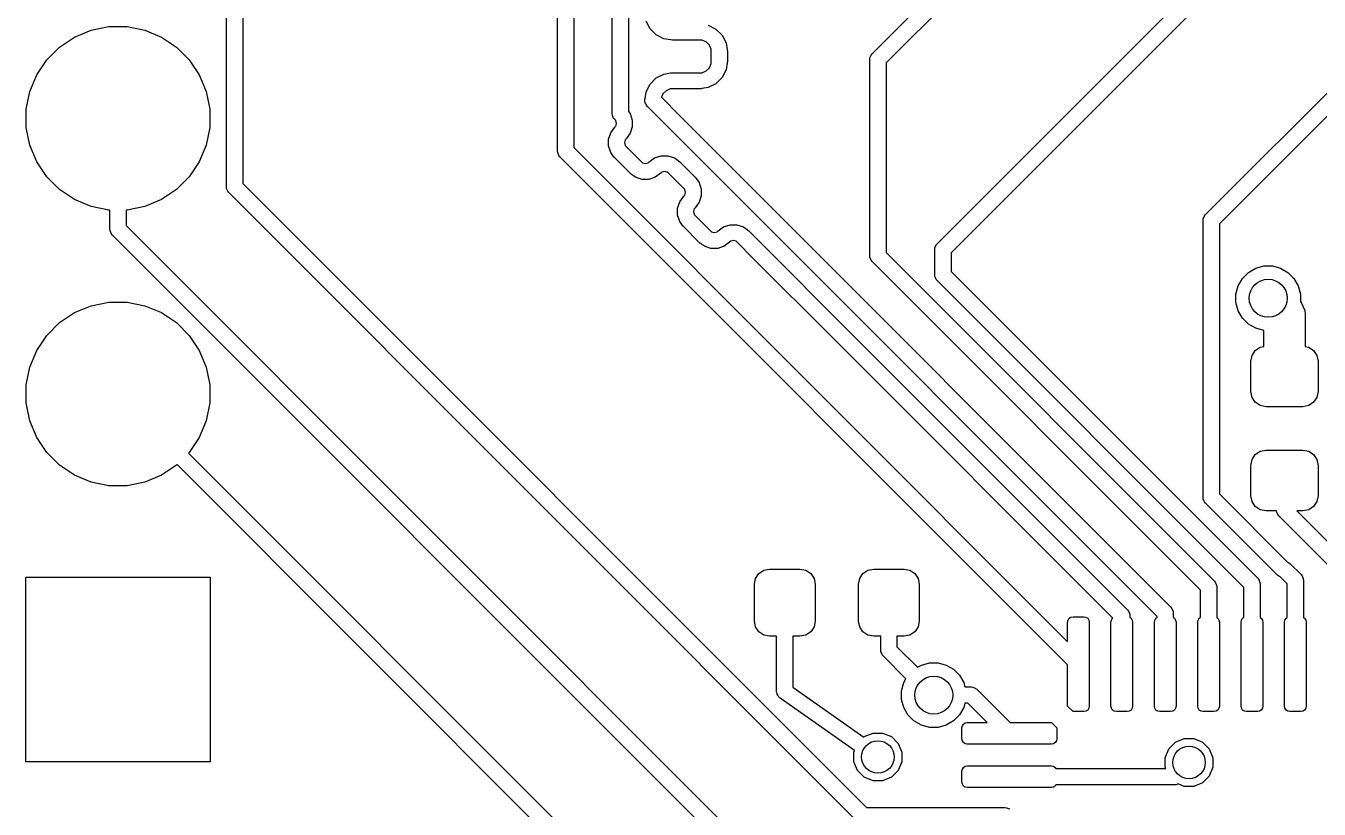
# Model space of a CAD drawing. Header units: inches. Extents: x 5.12 to 6.12, y -4.12 to -1.79.
# Drawn here: x 5.1426 to 5.6122, y -2.8609 to -2.5767 of the extents above; entities that cross this region are included whole.
import ezdxf

# ---------------------------------------------------------------- set-up
doc = ezdxf.new("R2010")
doc.units = ezdxf.units.IN
doc.header["$MEASUREMENT"] = 0
doc.layers.add('F.Cu', color=13, linetype='CONTINUOUS', true_color=0xc83434)

msp = doc.modelspace()

# ---------------------------------------------------------------- linework, layer by layer
at = {"layer": 'F.Cu', "linetype": 'CONTINUOUS'}
for p, q in [((5.34158, -2.34114), (5.34158, -2.62089)), ((5.33568, -2.62211), (5.33568, -2.34705)), ((5.47355, -2.65575), (5.64087, -2.48842)), ((5.64418, -2.49346), (5.47859, -2.65906)), ((5.57099, -2.6452), (5.67622, -2.53997)), ((5.68039, -2.54415), (5.57603, -2.64851)), ((5.21543, -2.63508), (5.21543, -2.5538)), ((5.22133, -2.55258), (5.22133, -2.63386)), ((5.44993, -2.58685), (5.47542, -2.56136)), ((5.47959, -2.56554), (5.45497, -2.59016)), ((5.35556, -2.57909), (5.35556, -2.56925)), ((5.36146, -2.56925), (5.36146, -2.57909)), ((5.16028, -2.58075), (5.16634, -2.57824)), ((5.16634, -2.57824), (5.17278, -2.57696)), ((5.17278, -2.57696), (5.17934, -2.57696)), ((5.17934, -2.57696), (5.18577, -2.57824)), ((5.18577, -2.57824), (5.19183, -2.58075)), ((5.36929, -2.57774), (5.36786, -2.57494)), ((5.37151, -2.57996), (5.36929, -2.57774)), ((5.39041, -2.57647), (5.39321, -2.57789)), ((5.39321, -2.57789), (5.39543, -2.58011)), ((5.15483, -2.58439), (5.16028, -2.58075)), ((5.19183, -2.58075), (5.19729, -2.58439)), ((5.35556, -2.59878), (5.35556, -2.57909)), ((5.36146, -2.57909), (5.36146, -2.59878)), ((5.37431, -2.58139), (5.37151, -2.57996)), ((5.3767, -2.58177), (5.37431, -2.58139)), ((5.37683, -2.58182), (5.3767, -2.58177)), ((5.37741, -2.58188), (5.37683, -2.58182)), ((5.38731, -2.58188), (5.37741, -2.58188)), ((5.38813, -2.58188), (5.38731, -2.58188)), ((5.38965, -2.58251), (5.38813, -2.58188)), ((5.39082, -2.58367), (5.38965, -2.58251)), ((5.39543, -2.58011), (5.39686, -2.58291)), ((5.39686, -2.58291), (5.39724, -2.5853)), ((5.15019, -2.58903), (5.15483, -2.58439)), ((5.19729, -2.58439), (5.20193, -2.58903)), ((5.39144, -2.58519), (5.39082, -2.58367)), ((5.39144, -2.58601), (5.39144, -2.58519)), ((5.39144, -2.58956), (5.39144, -2.58601)), ((5.39724, -2.5853), (5.39729, -2.58544)), ((5.39729, -2.58544), (5.39735, -2.58601)), ((5.39735, -2.58601), (5.39735, -2.58956)), ((5.44912, -2.58836), (5.44956, -2.5873)), ((5.44956, -2.5873), (5.44993, -2.58685)), ((5.14655, -2.59448), (5.15019, -2.58903)), ((5.20193, -2.58903), (5.20557, -2.59448)), ((5.38965, -2.59306), (5.39082, -2.5919)), ((5.39082, -2.5919), (5.39144, -2.59038)), ((5.39144, -2.59038), (5.39144, -2.58956)), ((5.39724, -2.59027), (5.39686, -2.59266)), ((5.39729, -2.59013), (5.39724, -2.59027)), ((5.39735, -2.58956), (5.39729, -2.59013)), ((5.44906, -2.58894), (5.44912, -2.58836)), ((5.44906, -2.66014), (5.44906, -2.58894)), ((5.45497, -2.59016), (5.45497, -2.65892)), ((5.14404, -2.60054), (5.14655, -2.59448)), ((5.20557, -2.59448), (5.20808, -2.60054)), ((5.36929, -2.59783), (5.37151, -2.59561)), ((5.37151, -2.59561), (5.37431, -2.59418)), ((5.37431, -2.59418), (5.3767, -2.5938)), ((5.3767, -2.5938), (5.37683, -2.59375)), ((5.37683, -2.59375), (5.37741, -2.59369)), ((5.37741, -2.59369), (5.38731, -2.59369)), ((5.38731, -2.59369), (5.38813, -2.59369)), ((5.38813, -2.59369), (5.38965, -2.59306)), ((5.39543, -2.59546), (5.39321, -2.59768)), ((5.39686, -2.59266), (5.39543, -2.59546)), ((5.14276, -2.60698), (5.14404, -2.60054)), ((5.20808, -2.60054), (5.20936, -2.60698)), ((5.35556, -2.60862), (5.35556, -2.59878)), ((5.36146, -2.59878), (5.36146, -2.60772)), ((5.36748, -2.60302), (5.36786, -2.60063)), ((5.36786, -2.60063), (5.36929, -2.59783)), ((5.3739, -2.60139), (5.37339, -2.60262)), ((5.37507, -2.60023), (5.3739, -2.60139)), ((5.37659, -2.5996), (5.37507, -2.60023)), ((5.37741, -2.5996), (5.37659, -2.5996)), ((5.38731, -2.5996), (5.37741, -2.5996)), ((5.38789, -2.59954), (5.38731, -2.5996)), ((5.38802, -2.59948), (5.38789, -2.59954)), ((5.39041, -2.5991), (5.38802, -2.59948)), ((5.39321, -2.59768), (5.39041, -2.5991)), ((5.36737, -2.60373), (5.36742, -2.60337)), ((5.36742, -2.6039), (5.36737, -2.60373)), ((5.36742, -2.60315), (5.36748, -2.60302)), ((5.36742, -2.60337), (5.36742, -2.60315)), ((5.36742, -2.60431), (5.36742, -2.6039)), ((5.36787, -2.60537), (5.36742, -2.60431)), ((5.36792, -2.60544), (5.36787, -2.60537)), ((5.36793, -2.60547), (5.36792, -2.60544)), ((5.36796, -2.60549), (5.36793, -2.60547)), ((5.36823, -2.60582), (5.36796, -2.60549)), ((5.37597, -2.61355), (5.36823, -2.60582)), ((5.37339, -2.60262), (5.38014, -2.60938)), ((5.14276, -2.61354), (5.14276, -2.60698)), ((5.20936, -2.60698), (5.20936, -2.61354)), ((5.3556, -2.60905), (5.35556, -2.60862)), ((5.35559, -2.60908), (5.3556, -2.60905)), ((5.3556, -2.60911), (5.35559, -2.60908)), ((5.35561, -2.6092), (5.3556, -2.60911)), ((5.35605, -2.61026), (5.35561, -2.6092)), ((5.35634, -2.61055), (5.35605, -2.61026)), ((5.35642, -2.61071), (5.35634, -2.61055)), ((5.35679, -2.61108), (5.35642, -2.61071)), ((5.35707, -2.6121), (5.35679, -2.61108)), ((5.36146, -2.60772), (5.36205, -2.60853)), ((5.36205, -2.60853), (5.36281, -2.61087)), ((5.36281, -2.61087), (5.36281, -2.61333)), ((5.38014, -2.60938), (5.39406, -2.6233)), ((5.14404, -2.61997), (5.14276, -2.61354)), ((5.20936, -2.61354), (5.20808, -2.61997)), ((5.35421, -2.61783), (5.35497, -2.61549)), ((5.35497, -2.61549), (5.35642, -2.61349)), ((5.35642, -2.61349), (5.35679, -2.61312)), ((5.35679, -2.61312), (5.35707, -2.6121)), ((5.36205, -2.61568), (5.3606, -2.61767)), ((5.36281, -2.61333), (5.36205, -2.61568)), ((5.38989, -2.62747), (5.37597, -2.61355)), ((5.14655, -2.62603), (5.14404, -2.61997)), ((5.20808, -2.61997), (5.20557, -2.62603)), ((5.35421, -2.62029), (5.35421, -2.61783)), ((5.35497, -2.62264), (5.35421, -2.62029)), ((5.36022, -2.61804), (5.35995, -2.61906)), ((5.35995, -2.61906), (5.36022, -2.62008)), ((5.3606, -2.61767), (5.36022, -2.61804)), ((5.36022, -2.62008), (5.3606, -2.62045)), ((5.3606, -2.62045), (5.3606, -2.62045)), ((5.3606, -2.62045), (5.36617, -2.62602)), ((5.33573, -2.62269), (5.33568, -2.62211)), ((5.33617, -2.62375), (5.33573, -2.62269)), ((5.33654, -2.6242), (5.33617, -2.62375)), ((5.52091, -2.80857), (5.33654, -2.6242)), ((5.34158, -2.62089), (5.52091, -2.80022)), ((5.356, -2.62405), (5.35497, -2.62264)), ((5.35605, -2.62418), (5.356, -2.62405)), ((5.35642, -2.62463), (5.35605, -2.62418)), ((5.36199, -2.6302), (5.35642, -2.62463)), ((5.35642, -2.62463), (5.35642, -2.62463)), ((5.35642, -2.62463), (5.35642, -2.62463)), ((5.36895, -2.62602), (5.37094, -2.62457)), ((5.37094, -2.62457), (5.37329, -2.62381)), ((5.37329, -2.62381), (5.37575, -2.62381)), ((5.37575, -2.62381), (5.37809, -2.62457)), ((5.37809, -2.62457), (5.3795, -2.6256)), ((5.39406, -2.6233), (5.55843, -2.78767)), ((5.15019, -2.63149), (5.14655, -2.62603)), ((5.20557, -2.62603), (5.20193, -2.63149)), ((5.36617, -2.62602), (5.36654, -2.62639)), ((5.36654, -2.62639), (5.36756, -2.62667)), ((5.36756, -2.62667), (5.36858, -2.62639)), ((5.36858, -2.62639), (5.36895, -2.62602)), ((5.36895, -2.62602), (5.36895, -2.62602)), ((5.3735, -2.62982), (5.37313, -2.6302)), ((5.37452, -2.62955), (5.3735, -2.62982)), ((5.37554, -2.62982), (5.37452, -2.62955)), ((5.37591, -2.6302), (5.37554, -2.62982)), ((5.3795, -2.6256), (5.37964, -2.62565)), ((5.37964, -2.62565), (5.38008, -2.62602)), ((5.38008, -2.62602), (5.38008, -2.62602)), ((5.38008, -2.62602), (5.38008, -2.62602)), ((5.38008, -2.62602), (5.38565, -2.63159)), ((5.55339, -2.79098), (5.38989, -2.62747)), ((5.15483, -2.63613), (5.15019, -2.63149)), ((5.20193, -2.63149), (5.19729, -2.63613)), ((5.22133, -2.63386), (5.44783, -2.86036)), ((5.36244, -2.63056), (5.36199, -2.6302)), ((5.36257, -2.63062), (5.36244, -2.63056)), ((5.36398, -2.63165), (5.36257, -2.63062)), ((5.36633, -2.63241), (5.36398, -2.63165)), ((5.36879, -2.63241), (5.36633, -2.63241)), ((5.37113, -2.63165), (5.36879, -2.63241)), ((5.37313, -2.6302), (5.37113, -2.63165)), ((5.37313, -2.6302), (5.37313, -2.6302)), ((5.37313, -2.6302), (5.37313, -2.6302)), ((5.38148, -2.63576), (5.37591, -2.6302)), ((5.37591, -2.6302), (5.37591, -2.6302)), ((5.38565, -2.63159), (5.38565, -2.63159)), ((5.38565, -2.63159), (5.38565, -2.63159)), ((5.38565, -2.63159), (5.38602, -2.63204)), ((5.38602, -2.63204), (5.38608, -2.63217)), ((5.38608, -2.63217), (5.3871, -2.63358)), ((5.3871, -2.63358), (5.38786, -2.63593)), ((5.16028, -2.63977), (5.15483, -2.63613)), ((5.19729, -2.63613), (5.19183, -2.63977)), ((5.21549, -2.63566), (5.21543, -2.63508)), ((5.21593, -2.63673), (5.21549, -2.63566)), ((5.21629, -2.63717), (5.21593, -2.63673)), ((5.44452, -2.8654), (5.21629, -2.63717)), ((5.38003, -2.64054), (5.38148, -2.63855)), ((5.38185, -2.63614), (5.38148, -2.63576)), ((5.38148, -2.63576), (5.38148, -2.63576)), ((5.38148, -2.63855), (5.38185, -2.63818)), ((5.38212, -2.63716), (5.38185, -2.63614)), ((5.38185, -2.63818), (5.38212, -2.63716)), ((5.38786, -2.63839), (5.3871, -2.64073)), ((5.38786, -2.63593), (5.38786, -2.63839)), ((5.16634, -2.64228), (5.16028, -2.63977)), ((5.17278, -2.64356), (5.16634, -2.64228)), ((5.17311, -2.64356), (5.17278, -2.64356)), ((5.17311, -2.65041), (5.17311, -2.64356)), ((5.17934, -2.64356), (5.17901, -2.64356)), ((5.17901, -2.64356), (5.17901, -2.64918)), ((5.18577, -2.64228), (5.17934, -2.64356)), ((5.19183, -2.63977), (5.18577, -2.64228)), ((5.37927, -2.64288), (5.38003, -2.64054)), ((5.37927, -2.64535), (5.37927, -2.64288)), ((5.38528, -2.6431), (5.38501, -2.64412)), ((5.38501, -2.64412), (5.38528, -2.64514)), ((5.38565, -2.64272), (5.38528, -2.6431)), ((5.3871, -2.64073), (5.38565, -2.64272)), ((5.38003, -2.64769), (5.37927, -2.64535)), ((5.38105, -2.6491), (5.38003, -2.64769)), ((5.38528, -2.64514), (5.38565, -2.64551)), ((5.38565, -2.64551), (5.38565, -2.64551)), ((5.38565, -2.64551), (5.39122, -2.65108)), ((5.57012, -2.64729), (5.57018, -2.64671)), ((5.57012, -2.7478), (5.57012, -2.64729)), ((5.57018, -2.64671), (5.57062, -2.64565)), ((5.57062, -2.64565), (5.57099, -2.6452)), ((5.57603, -2.64851), (5.57603, -2.74657)), ((5.17316, -2.65098), (5.17311, -2.65041)), ((5.1736, -2.65205), (5.17316, -2.65098)), ((5.17397, -2.65249), (5.1736, -2.65205)), ((5.39869, -2.87721), (5.17397, -2.65249)), ((5.17901, -2.64918), (5.402, -2.87217)), ((5.38111, -2.64924), (5.38105, -2.6491)), ((5.38148, -2.64968), (5.38111, -2.64924)), ((5.38704, -2.65525), (5.38148, -2.64968)), ((5.38148, -2.64968), (5.38148, -2.64968)), ((5.38148, -2.64968), (5.38148, -2.64968)), ((5.39122, -2.65108), (5.39159, -2.65145)), ((5.39159, -2.65145), (5.39261, -2.65172)), ((5.39261, -2.65172), (5.39363, -2.65145)), ((5.39363, -2.65145), (5.394, -2.65108)), ((5.394, -2.65108), (5.396, -2.64963)), ((5.394, -2.65108), (5.394, -2.65108)), ((5.396, -2.64963), (5.39834, -2.64887)), ((5.39834, -2.64887), (5.4008, -2.64887)), ((5.4008, -2.64887), (5.40315, -2.64963)), ((5.40315, -2.64963), (5.40456, -2.65065)), ((5.40456, -2.65065), (5.40469, -2.65071)), ((5.40469, -2.65071), (5.40514, -2.65108)), ((5.40514, -2.65108), (5.40514, -2.65108)), ((5.40514, -2.65108), (5.40514, -2.65108)), ((5.40514, -2.65108), (5.41071, -2.65664)), ((5.38749, -2.65562), (5.38704, -2.65525)), ((5.38763, -2.65568), (5.38749, -2.65562)), ((5.38904, -2.6567), (5.38763, -2.65568)), ((5.39138, -2.65746), (5.38904, -2.6567)), ((5.39384, -2.65746), (5.39138, -2.65746)), ((5.39619, -2.6567), (5.39384, -2.65746)), ((5.39818, -2.65525), (5.39619, -2.6567)), ((5.39855, -2.65488), (5.39818, -2.65525)), ((5.39818, -2.65525), (5.39818, -2.65525)), ((5.39818, -2.65525), (5.39818, -2.65525)), ((5.39957, -2.65461), (5.39855, -2.65488)), ((5.40059, -2.65488), (5.39957, -2.65461)), ((5.40096, -2.65525), (5.40059, -2.65488)), ((5.40653, -2.66082), (5.40096, -2.65525)), ((5.40096, -2.65525), (5.40096, -2.65525)), ((5.41071, -2.65664), (5.4403, -2.68623)), ((5.47268, -2.65783), (5.47274, -2.65726)), ((5.47268, -2.66706), (5.47268, -2.65783)), ((5.47274, -2.65726), (5.47318, -2.65619)), ((5.47318, -2.65619), (5.47355, -2.65575)), ((5.43612, -2.69041), (5.40653, -2.66082)), ((5.44912, -2.66072), (5.44906, -2.66014)), ((5.44916, -2.66082), (5.44912, -2.66072)), ((5.44956, -2.66178), (5.44916, -2.66082)), ((5.44993, -2.66223), (5.44956, -2.66178)), ((5.56914, -2.78144), (5.44993, -2.66223)), ((5.45497, -2.65892), (5.57418, -2.77813)), ((5.47859, -2.65906), (5.47859, -2.66584)), ((5.47274, -2.66764), (5.47268, -2.66706)), ((5.47304, -2.66836), (5.47274, -2.66764)), ((5.47859, -2.66584), (5.58993, -2.77718)), ((5.58438, -2.66836), (5.58656, -2.66618)), ((5.58656, -2.66618), (5.58923, -2.66464)), ((5.58923, -2.66464), (5.5922, -2.66384)), ((5.5922, -2.66384), (5.59529, -2.66384)), ((5.59529, -2.66384), (5.59827, -2.66464)), ((5.59827, -2.66464), (5.60094, -2.66618)), ((5.60094, -2.66618), (5.60312, -2.66836)), ((5.47318, -2.6687), (5.47304, -2.66836)), ((5.47355, -2.66915), (5.47318, -2.6687)), ((5.58489, -2.78049), (5.47355, -2.66915)), ((5.58204, -2.67401), (5.58283, -2.67103)), ((5.58283, -2.67103), (5.58438, -2.66836)), ((5.60312, -2.66836), (5.60466, -2.67103)), ((5.60466, -2.67103), (5.60546, -2.67401)), ((5.16634, -2.67824), (5.17278, -2.67696)), ((5.17278, -2.67696), (5.17934, -2.67696)), ((5.17934, -2.67696), (5.18577, -2.67824)), ((5.58204, -2.67709), (5.58204, -2.67401)), ((5.60546, -2.67401), (5.60546, -2.67676)), ((5.60546, -2.67676), (5.60589, -2.67729)), ((5.15483, -2.68439), (5.16028, -2.68075)), ((5.16028, -2.68075), (5.16634, -2.67824)), ((5.18577, -2.67824), (5.19183, -2.68075)), ((5.19183, -2.68075), (5.19729, -2.68439)), ((5.58283, -2.68007), (5.58204, -2.67709)), ((5.58438, -2.68274), (5.58283, -2.68007)), ((5.60589, -2.67729), (5.60701, -2.67999)), ((5.60701, -2.67999), (5.60715, -2.68146)), ((5.60715, -2.68146), (5.60715, -2.69303)), ((5.15019, -2.68903), (5.15483, -2.68439)), ((5.19729, -2.68439), (5.20193, -2.68903)), ((5.4403, -2.68623), (5.54268, -2.78862)), ((5.58656, -2.68492), (5.58438, -2.68274)), ((5.58923, -2.68646), (5.58656, -2.68492)), ((5.14655, -2.69448), (5.15019, -2.68903)), ((5.20193, -2.68903), (5.20557, -2.69448)), ((5.53733, -2.79162), (5.43612, -2.69041)), ((5.59215, -2.68725), (5.58923, -2.68646)), ((5.59215, -2.69303), (5.59215, -2.68725)), ((5.14404, -2.70054), (5.14655, -2.69448)), ((5.20557, -2.69448), (5.20808, -2.70054)), ((5.58787, -2.69628), (5.58906, -2.69449)), ((5.58906, -2.69449), (5.59085, -2.69329)), ((5.59085, -2.69329), (5.59215, -2.69303)), ((5.60715, -2.69303), (5.60845, -2.69329)), ((5.60845, -2.69329), (5.61024, -2.69449)), ((5.61024, -2.69449), (5.61144, -2.69628)), ((5.58745, -2.69839), (5.58787, -2.69628)), ((5.58745, -2.70941), (5.58745, -2.69839)), ((5.61144, -2.69628), (5.61186, -2.69839)), ((5.61186, -2.69839), (5.61186, -2.70941)), ((5.14276, -2.70698), (5.14404, -2.70054)), ((5.20808, -2.70054), (5.20936, -2.70698)), ((5.14276, -2.71354), (5.14276, -2.70698)), ((5.20936, -2.70698), (5.20936, -2.71354)), ((5.58787, -2.71152), (5.58745, -2.70941)), ((5.61186, -2.70941), (5.61144, -2.71152)), ((5.14404, -2.71997), (5.14276, -2.71354)), ((5.20936, -2.71354), (5.20808, -2.71997)), ((5.58906, -2.71331), (5.58787, -2.71152)), ((5.59085, -2.7145), (5.58906, -2.71331)), ((5.59296, -2.71492), (5.59085, -2.7145)), ((5.60845, -2.7145), (5.60634, -2.71492)), ((5.61024, -2.71331), (5.60845, -2.7145)), ((5.61144, -2.71152), (5.61024, -2.71331)), ((5.60634, -2.71492), (5.59296, -2.71492)), ((5.14655, -2.72603), (5.14404, -2.71997)), ((5.20808, -2.71997), (5.20557, -2.72603)), ((5.15019, -2.73149), (5.14655, -2.72603)), ((5.20557, -2.72603), (5.20193, -2.73149)), ((5.15483, -2.73613), (5.15019, -2.73149)), ((5.20193, -2.73149), (5.2017, -2.73172)), ((5.2017, -2.73172), (5.35396, -2.88398)), ((5.58787, -2.73407), (5.58906, -2.73228)), ((5.58906, -2.73228), (5.59085, -2.73109)), ((5.59085, -2.73109), (5.59296, -2.73067)), ((5.59296, -2.73067), (5.60634, -2.73067)), ((5.60634, -2.73067), (5.60845, -2.73109)), ((5.60845, -2.73109), (5.61024, -2.73228)), ((5.61024, -2.73228), (5.61144, -2.73407)), ((5.16028, -2.73977), (5.15483, -2.73613)), ((5.19729, -2.73613), (5.19183, -2.73977)), ((5.19752, -2.7359), (5.19729, -2.73613)), ((5.35065, -2.88902), (5.19752, -2.7359)), ((5.58745, -2.73618), (5.58787, -2.73407)), ((5.58745, -2.7472), (5.58745, -2.73618)), ((5.61144, -2.73407), (5.61186, -2.73618)), ((5.61186, -2.73618), (5.61186, -2.7472)), ((5.16634, -2.74228), (5.16028, -2.73977)), ((5.17278, -2.74356), (5.16634, -2.74228)), ((5.18577, -2.74228), (5.17934, -2.74356)), ((5.19183, -2.73977), (5.18577, -2.74228)), ((5.17934, -2.74356), (5.17278, -2.74356)), ((5.57603, -2.74657), (5.60075, -2.7713)), ((5.58787, -2.74931), (5.58745, -2.7472)), ((5.61186, -2.7472), (5.61144, -2.74931)), ((5.57018, -2.74837), (5.57012, -2.7478)), ((5.57052, -2.74919), (5.57018, -2.74837)), ((5.57062, -2.74944), (5.57052, -2.74919)), ((5.57099, -2.74989), (5.57062, -2.74944)), ((5.59717, -2.77606), (5.57099, -2.74989)), ((5.58906, -2.7511), (5.58787, -2.74931)), ((5.59085, -2.7523), (5.58906, -2.7511)), ((5.61024, -2.7511), (5.60845, -2.7523)), ((5.61144, -2.74931), (5.61024, -2.7511)), ((5.59296, -2.75272), (5.59085, -2.7523)), ((5.59673, -2.75272), (5.59296, -2.75272)), ((5.59676, -2.75295), (5.59673, -2.75272)), ((5.59697, -2.75347), (5.59676, -2.75295)), ((5.5972, -2.75401), (5.59697, -2.75347)), ((5.59756, -2.75446), (5.5972, -2.75401)), ((5.61638, -2.77328), (5.59756, -2.75446)), ((5.60634, -2.75272), (5.60417, -2.75272)), ((5.60417, -2.75272), (5.63717, -2.78572)), ((5.60845, -2.7523), (5.60634, -2.75272)), ((5.4076, -2.7772), (5.4088, -2.77541)), ((5.4088, -2.77541), (5.41058, -2.77421)), ((5.41058, -2.77421), (5.41269, -2.7738)), ((5.41269, -2.7738), (5.42372, -2.7738)), ((5.42372, -2.7738), (5.42583, -2.77421)), ((5.42583, -2.77421), (5.42761, -2.77541)), ((5.42761, -2.77541), (5.42881, -2.7772)), ((5.4454, -2.7772), (5.44659, -2.77541)), ((5.44659, -2.77541), (5.44838, -2.77421)), ((5.44838, -2.77421), (5.45049, -2.7738)), ((5.45049, -2.7738), (5.46151, -2.7738)), ((5.46151, -2.7738), (5.46362, -2.77421)), ((5.46362, -2.77421), (5.46541, -2.77541)), ((5.46541, -2.77541), (5.4666, -2.7772)), ((5.60075, -2.7713), (5.6012, -2.77148)), ((5.6012, -2.77148), (5.60129, -2.77152)), ((5.60129, -2.77152), (5.60174, -2.77189)), ((5.60174, -2.77189), (5.60568, -2.77583)), ((5.14259, -2.84372), (5.14259, -2.77679)), ((5.14259, -2.77679), (5.20952, -2.77679)), ((5.20952, -2.77679), (5.20952, -2.84372)), ((5.40718, -2.77931), (5.4076, -2.7772)), ((5.40718, -2.79269), (5.40718, -2.77931)), ((5.42881, -2.7772), (5.42923, -2.77931)), ((5.42923, -2.77931), (5.42923, -2.79269)), ((5.44498, -2.77931), (5.4454, -2.7772)), ((5.44498, -2.79269), (5.44498, -2.77931)), ((5.4666, -2.7772), (5.46702, -2.77931)), ((5.46702, -2.77931), (5.46702, -2.79269)), ((5.57418, -2.77813), (5.57455, -2.77858)), ((5.57455, -2.77858), (5.57499, -2.77964)), ((5.57499, -2.77964), (5.57505, -2.78022)), ((5.57505, -2.78022), (5.57505, -2.79141)), ((5.58993, -2.77718), (5.5903, -2.77762)), ((5.5903, -2.77762), (5.59035, -2.77777)), ((5.59035, -2.77777), (5.59074, -2.77869)), ((5.59074, -2.77869), (5.59079, -2.77927)), ((5.59079, -2.77927), (5.59079, -2.79141)), ((5.59761, -2.77643), (5.59717, -2.77606)), ((5.59815, -2.77665), (5.59761, -2.77643)), ((5.60064, -2.77914), (5.59815, -2.77665)), ((5.60064, -2.79141), (5.60064, -2.77914)), ((5.60568, -2.77583), (5.60604, -2.77627)), ((5.60604, -2.77627), (5.60648, -2.77734)), ((5.60648, -2.77734), (5.60654, -2.77791)), ((5.60654, -2.77791), (5.60654, -2.79141)), ((5.56914, -2.79141), (5.56914, -2.78144)), ((5.58489, -2.79141), (5.58489, -2.78049)), ((5.54268, -2.78862), (5.54305, -2.78907)), ((5.54305, -2.78907), (5.54349, -2.79013)), ((5.55843, -2.78767), (5.5588, -2.78811)), ((5.5588, -2.78811), (5.55924, -2.78918)), ((5.55924, -2.78918), (5.5593, -2.78975)), ((5.5593, -2.78975), (5.5593, -2.79141)), ((5.4076, -2.7948), (5.40718, -2.79269)), ((5.42923, -2.79269), (5.42881, -2.7948)), ((5.4454, -2.7948), (5.44498, -2.79269)), ((5.46702, -2.79269), (5.4666, -2.7948)), ((5.52091, -2.79308), (5.52106, -2.79233)), ((5.52091, -2.80022), (5.52091, -2.79308)), ((5.52106, -2.79233), (5.52149, -2.79169)), ((5.52149, -2.79169), (5.52213, -2.79126)), ((5.52213, -2.79126), (5.52288, -2.79111)), ((5.52288, -2.79111), (5.52682, -2.79111)), ((5.52682, -2.79111), (5.52757, -2.79126)), ((5.52757, -2.79126), (5.52821, -2.79169)), ((5.52821, -2.79169), (5.52864, -2.79233)), ((5.52864, -2.79233), (5.52879, -2.79308)), ((5.52879, -2.79308), (5.52879, -2.82359)), ((5.53666, -2.79308), (5.53681, -2.79233)), ((5.53666, -2.82359), (5.53666, -2.79308)), ((5.53681, -2.79233), (5.53724, -2.79169)), ((5.53724, -2.79169), (5.53733, -2.79162)), ((5.54349, -2.79013), (5.54355, -2.79071)), ((5.54355, -2.79071), (5.54355, -2.79141)), ((5.54355, -2.79141), (5.54396, -2.79169)), ((5.54396, -2.79169), (5.54438, -2.79233)), ((5.54438, -2.79233), (5.54453, -2.79308)), ((5.54453, -2.79308), (5.54453, -2.82359)), ((5.55241, -2.79308), (5.55256, -2.79233)), ((5.55241, -2.82359), (5.55241, -2.79308)), ((5.55256, -2.79233), (5.55298, -2.79169)), ((5.55298, -2.79169), (5.55339, -2.79141)), ((5.55339, -2.79141), (5.55339, -2.79098)), ((5.5593, -2.79141), (5.5597, -2.79169)), ((5.5597, -2.79169), (5.56013, -2.79233)), ((5.56013, -2.79233), (5.56028, -2.79308)), ((5.56028, -2.79308), (5.56028, -2.82359)), ((5.56816, -2.79308), (5.56831, -2.79233)), ((5.56816, -2.82359), (5.56816, -2.79308)), ((5.56831, -2.79233), (5.56873, -2.79169)), ((5.56873, -2.79169), (5.56914, -2.79141)), ((5.57505, -2.79141), (5.57545, -2.79169)), ((5.57545, -2.79169), (5.57588, -2.79233)), ((5.57588, -2.79233), (5.57603, -2.79308)), ((5.57603, -2.79308), (5.57603, -2.82359)), ((5.5839, -2.79308), (5.58405, -2.79233)), ((5.5839, -2.82359), (5.5839, -2.79308)), ((5.58405, -2.79233), (5.58448, -2.79169)), ((5.58448, -2.79169), (5.58489, -2.79141)), ((5.59079, -2.79141), (5.5912, -2.79169)), ((5.5912, -2.79169), (5.59163, -2.79233)), ((5.59163, -2.79233), (5.59178, -2.79308)), ((5.59178, -2.79308), (5.59178, -2.82359)), ((5.59965, -2.79308), (5.5998, -2.79233)), ((5.59965, -2.82359), (5.59965, -2.79308)), ((5.5998, -2.79233), (5.60023, -2.79169)), ((5.60023, -2.79169), (5.60064, -2.79141)), ((5.60654, -2.79141), (5.60695, -2.79169)), ((5.60695, -2.79169), (5.60738, -2.79233)), ((5.60738, -2.79233), (5.60753, -2.79308)), ((5.60753, -2.79308), (5.60753, -2.82359)), ((5.4088, -2.79659), (5.4076, -2.7948)), ((5.41058, -2.79779), (5.4088, -2.79659)), ((5.41269, -2.7982), (5.41058, -2.79779)), ((5.41525, -2.7982), (5.41269, -2.7982)), ((5.41525, -2.8182), (5.41525, -2.7982)), ((5.42372, -2.7982), (5.42116, -2.7982)), ((5.42116, -2.7982), (5.42116, -2.81667)), ((5.42583, -2.79779), (5.42372, -2.7982)), ((5.42761, -2.79659), (5.42583, -2.79779)), ((5.42881, -2.7948), (5.42761, -2.79659)), ((5.44659, -2.79659), (5.4454, -2.7948)), ((5.44838, -2.79779), (5.44659, -2.79659)), ((5.45049, -2.7982), (5.44838, -2.79779)), ((5.45305, -2.7982), (5.45049, -2.7982)), ((5.45305, -2.80325), (5.45305, -2.7982)), ((5.46151, -2.7982), (5.45895, -2.7982)), ((5.45895, -2.7982), (5.45895, -2.80202)), ((5.46362, -2.79779), (5.46151, -2.7982)), ((5.46541, -2.79659), (5.46362, -2.79779)), ((5.4666, -2.7948), (5.46541, -2.79659)), ((5.4531, -2.80382), (5.45305, -2.80325)), ((5.45328, -2.80425), (5.4531, -2.80382)), ((5.45895, -2.80202), (5.46638, -2.80945)), ((5.45354, -2.80489), (5.45328, -2.80425)), ((5.45391, -2.80533), (5.45354, -2.80489)), ((5.4622, -2.81363), (5.45391, -2.80533)), ((5.46779, -2.80864), (5.47076, -2.80784)), ((5.47076, -2.80784), (5.47385, -2.80784)), ((5.47385, -2.80784), (5.47682, -2.80864)), ((5.46638, -2.80945), (5.46779, -2.80864)), ((5.47682, -2.80864), (5.4795, -2.81018)), ((5.4795, -2.81018), (5.48168, -2.81236)), ((5.48168, -2.81236), (5.48322, -2.81503)), ((5.52091, -2.82359), (5.52091, -2.80857)), ((5.42116, -2.81667), (5.44691, -2.8348)), ((5.4606, -2.81801), (5.46139, -2.81503)), ((5.46139, -2.81503), (5.4622, -2.81363)), ((5.48322, -2.81503), (5.48364, -2.8166)), ((5.48364, -2.8166), (5.48587, -2.8166)), ((5.48587, -2.8166), (5.48644, -2.81666)), ((5.48644, -2.81666), (5.4873, -2.81701)), ((5.4873, -2.81701), (5.48751, -2.8171)), ((5.48751, -2.8171), (5.48796, -2.81746)), ((5.48796, -2.81746), (5.49999, -2.8295)), ((5.41531, -2.81878), (5.41525, -2.8182)), ((5.41541, -2.81902), (5.41531, -2.81878)), ((5.41545, -2.81927), (5.41541, -2.81902)), ((5.41562, -2.81954), (5.41545, -2.81927)), ((5.41575, -2.81985), (5.41562, -2.81954)), ((5.41593, -2.82003), (5.41575, -2.81985)), ((5.41607, -2.82024), (5.41593, -2.82003)), ((5.4165, -2.82062), (5.41607, -2.82024)), ((5.44356, -2.83967), (5.4165, -2.82062)), ((5.4606, -2.82109), (5.4606, -2.81801)), ((5.46139, -2.82407), (5.4606, -2.82109)), ((5.48364, -2.8225), (5.48322, -2.82407)), ((5.48464, -2.8225), (5.48364, -2.8225)), ((5.49164, -2.8295), (5.48464, -2.8225)), ((5.46293, -2.82674), (5.46139, -2.82407)), ((5.46511, -2.82892), (5.46293, -2.82674)), ((5.48168, -2.82674), (5.4795, -2.82892)), ((5.48322, -2.82407), (5.48168, -2.82674)), ((5.52288, -2.82556), (5.52091, -2.82359)), ((5.52682, -2.82556), (5.52288, -2.82556)), ((5.52757, -2.82541), (5.52682, -2.82556)), ((5.52821, -2.82498), (5.52757, -2.82541)), ((5.52864, -2.82434), (5.52821, -2.82498)), ((5.52879, -2.82359), (5.52864, -2.82434)), ((5.53681, -2.82434), (5.53666, -2.82359)), ((5.53724, -2.82498), (5.53681, -2.82434)), ((5.53787, -2.82541), (5.53724, -2.82498)), ((5.53863, -2.82556), (5.53787, -2.82541)), ((5.54256, -2.82556), (5.53863, -2.82556)), ((5.54332, -2.82541), (5.54256, -2.82556)), ((5.54396, -2.82498), (5.54332, -2.82541)), ((5.54438, -2.82434), (5.54396, -2.82498)), ((5.54453, -2.82359), (5.54438, -2.82434)), ((5.55256, -2.82434), (5.55241, -2.82359)), ((5.55298, -2.82498), (5.55256, -2.82434)), ((5.55362, -2.82541), (5.55298, -2.82498)), ((5.55438, -2.82556), (5.55362, -2.82541)), ((5.55831, -2.82556), (5.55438, -2.82556)), ((5.55907, -2.82541), (5.55831, -2.82556)), ((5.5597, -2.82498), (5.55907, -2.82541)), ((5.56013, -2.82434), (5.5597, -2.82498)), ((5.56028, -2.82359), (5.56013, -2.82434)), ((5.56831, -2.82434), (5.56816, -2.82359)), ((5.56873, -2.82498), (5.56831, -2.82434)), ((5.56937, -2.82541), (5.56873, -2.82498)), ((5.57012, -2.82556), (5.56937, -2.82541)), ((5.57406, -2.82556), (5.57012, -2.82556)), ((5.57481, -2.82541), (5.57406, -2.82556)), ((5.57545, -2.82498), (5.57481, -2.82541)), ((5.57588, -2.82434), (5.57545, -2.82498)), ((5.57603, -2.82359), (5.57588, -2.82434)), ((5.58405, -2.82434), (5.5839, -2.82359)), ((5.58448, -2.82498), (5.58405, -2.82434)), ((5.58512, -2.82541), (5.58448, -2.82498)), ((5.58587, -2.82556), (5.58512, -2.82541)), ((5.58981, -2.82556), (5.58587, -2.82556)), ((5.59056, -2.82541), (5.58981, -2.82556)), ((5.5912, -2.82498), (5.59056, -2.82541)), ((5.59163, -2.82434), (5.5912, -2.82498)), ((5.59178, -2.82359), (5.59163, -2.82434)), ((5.5998, -2.82434), (5.59965, -2.82359)), ((5.60023, -2.82498), (5.5998, -2.82434)), ((5.60087, -2.82541), (5.60023, -2.82498)), ((5.60162, -2.82556), (5.60087, -2.82541)), ((5.60556, -2.82556), (5.60162, -2.82556)), ((5.60631, -2.82541), (5.60556, -2.82556)), ((5.60695, -2.82498), (5.60631, -2.82541)), ((5.60738, -2.82434), (5.60695, -2.82498)), ((5.60753, -2.82359), (5.60738, -2.82434)), ((5.46779, -2.83046), (5.46511, -2.82892)), ((5.47076, -2.83126), (5.46779, -2.83046)), ((5.47385, -2.83126), (5.47076, -2.83126)), ((5.47682, -2.83046), (5.47385, -2.83126)), ((5.4795, -2.82892), (5.47682, -2.83046)), ((5.48253, -2.83146), (5.48268, -2.83071)), ((5.48253, -2.8354), (5.48253, -2.83146)), ((5.48268, -2.83071), (5.4831, -2.83007)), ((5.4831, -2.83007), (5.48374, -2.82965)), ((5.48374, -2.82965), (5.48449, -2.8295)), ((5.48449, -2.8295), (5.49164, -2.8295)), ((5.49999, -2.8295), (5.51501, -2.8295)), ((5.51501, -2.8295), (5.51697, -2.83146)), ((5.51697, -2.83146), (5.51697, -2.8354)), ((5.44691, -2.8348), (5.44708, -2.83463)), ((5.44708, -2.83463), (5.45027, -2.83331)), ((5.45027, -2.83331), (5.45373, -2.83331)), ((5.45373, -2.83331), (5.45692, -2.83463)), ((5.45692, -2.83463), (5.45937, -2.83708)), ((5.48268, -2.83615), (5.48253, -2.8354)), ((5.4831, -2.83679), (5.48268, -2.83615)), ((5.51682, -2.83615), (5.5164, -2.83679)), ((5.51697, -2.8354), (5.51682, -2.83615)), ((5.55763, -2.83908), (5.56008, -2.83663)), ((5.56008, -2.83663), (5.56327, -2.83531)), ((5.56327, -2.83531), (5.56673, -2.83531)), ((5.56673, -2.83531), (5.56992, -2.83663)), ((5.56992, -2.83663), (5.57237, -2.83908)), ((5.44331, -2.84027), (5.44356, -2.83967)), ((5.44331, -2.84373), (5.44331, -2.84027)), ((5.45937, -2.83708), (5.46069, -2.84027)), ((5.46069, -2.84027), (5.46069, -2.84373)), ((5.48374, -2.83722), (5.4831, -2.83679)), ((5.48449, -2.83737), (5.48374, -2.83722)), ((5.51501, -2.83737), (5.48449, -2.83737)), ((5.51576, -2.83722), (5.51501, -2.83737)), ((5.5164, -2.83679), (5.51576, -2.83722)), ((5.55631, -2.84227), (5.55763, -2.83908)), ((5.57237, -2.83908), (5.57369, -2.84227)), ((5.20952, -2.84372), (5.14259, -2.84372)), ((5.44463, -2.84692), (5.44331, -2.84373)), ((5.46069, -2.84373), (5.45937, -2.84692)), ((5.48268, -2.84646), (5.4831, -2.84582)), ((5.4831, -2.84582), (5.48374, -2.84539)), ((5.48374, -2.84539), (5.48449, -2.84524)), ((5.48449, -2.84524), (5.51501, -2.84524)), ((5.51501, -2.84524), (5.51576, -2.84539)), ((5.51576, -2.84539), (5.5164, -2.84582)), ((5.5164, -2.84582), (5.51667, -2.84623)), ((5.55631, -2.84573), (5.55631, -2.84227)), ((5.55652, -2.84623), (5.55631, -2.84573)), ((5.57369, -2.84573), (5.57237, -2.84892)), ((5.57369, -2.84227), (5.57369, -2.84573)), ((5.44708, -2.84937), (5.44463, -2.84692)), ((5.45027, -2.85069), (5.44708, -2.84937)), ((5.45373, -2.85069), (5.45027, -2.85069)), ((5.45692, -2.84937), (5.45373, -2.85069)), ((5.45937, -2.84692), (5.45692, -2.84937)), ((5.48253, -2.84721), (5.48268, -2.84646)), ((5.48253, -2.85115), (5.48253, -2.84721)), ((5.51667, -2.84623), (5.55652, -2.84623)), ((5.57237, -2.84892), (5.56992, -2.85137)), ((5.48268, -2.8519), (5.48253, -2.85115)), ((5.4831, -2.85254), (5.48268, -2.8519)), ((5.48374, -2.85297), (5.4831, -2.85254)), ((5.48449, -2.85312), (5.48374, -2.85297)), ((5.51501, -2.85312), (5.48449, -2.85312)), ((5.51576, -2.85297), (5.51501, -2.85312)), ((5.5164, -2.85254), (5.51576, -2.85297)), ((5.51667, -2.85213), (5.5164, -2.85254)), ((5.55982, -2.85213), (5.51667, -2.85213)), ((5.56039, -2.85208), (5.55982, -2.85213)), ((5.5611, -2.85179), (5.56039, -2.85208)), ((5.56327, -2.85269), (5.5611, -2.85179)), ((5.56673, -2.85269), (5.56327, -2.85269)), ((5.56992, -2.85137), (5.56673, -2.85269)), ((5.44783, -2.86036), (5.49814, -2.86036)), ((5.49814, -2.86036), (5.49871, -2.86042)), ((5.49871, -2.86042), (5.49978, -2.86086)), ((5.49978, -2.86086), (5.49994, -2.86099))]:
    msp.add_line(p, q, dxfattribs=at)
at = {"layer": 'F.Cu'}
for centre, radius in [((5.59375, -2.67555), 0.00689), ((5.47231, -2.81955), 0.00689), ((5.452, -2.842), 0.00591), ((5.565, -2.844), 0.00591)]:
    msp.add_circle(centre, radius, dxfattribs=at)

doc.saveas('drawing.dxf')
